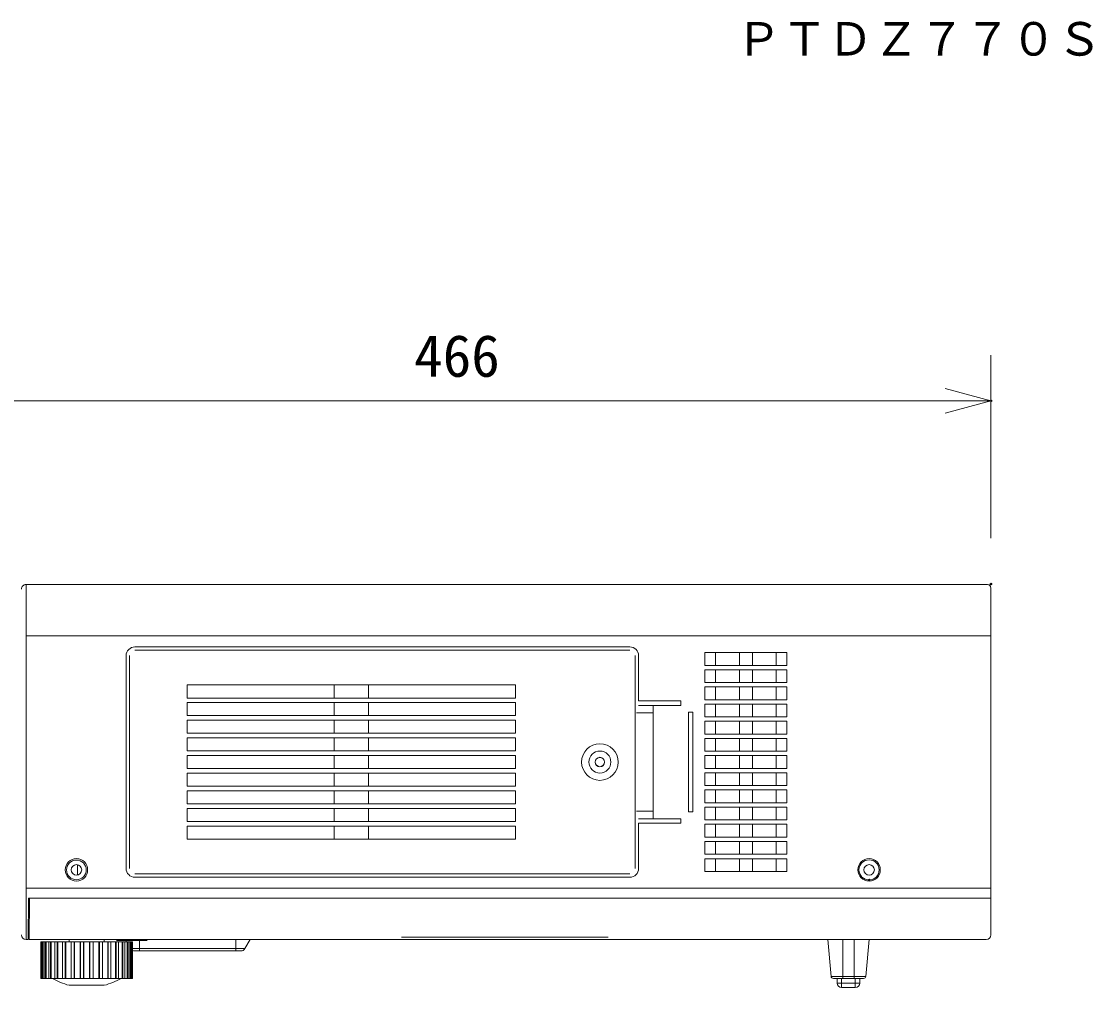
# Model space of a CAD drawing. Units: millimetres, scale not verified. Extents: x -62 to 63, y -56 to 57.
# Drawn here: x 12.96 to 59.71, y 6.29 to 48.48 of the extents above; entities that cross this region are included whole.
import ezdxf
from ezdxf.enums import TextEntityAlignment as Align

# ---------------------------------------------------------------- set-up
doc = ezdxf.new("R2010")
doc.units = ezdxf.units.MM
doc.header["$LTSCALE"] = 0.125
doc.header["$PDMODE"] = 32
doc.header["$PDSIZE"] = 0.0625
for name, color, linetype, lineweight in [('0-0_0', 7, 'Continuous', 9), ('0-4_GAIKEI', 1, 'Continuous', 18), ('0-5_SUNPO', 7, 'Continuous', 9)]:
    doc.layers.add(name, color=color, linetype=linetype, lineweight=lineweight)
doc.layers.add('0-1_DEFPOINTS', color=7, linetype='Continuous')
doc.layers.add('0-6_TOUROKU', color=7, linetype='Continuous')
doc.styles.add('ＭＳ ゴシック', font='')
doc.styles.get('ＭＳ ゴシック').set_extended_font_data('MS Gothic')

# ---------------------------------------------------------------- blocks, each defined once
blk = doc.blocks.new('_OPEN30')
at = {"layer": '0-0_0'}
blk.add_line((0, 0), (-1, 0), dxfattribs=at)
blk.add_lwpolyline([(-1, 0.26795), (0, 0), (-1, -0.26795)], dxfattribs=at)
blk = doc.blocks.new('D4')
at = {"layer": '0-1_DEFPOINTS'}
for p in [(49.2557, 31.5404), (2.6557, 23.5404), (49.2557, 23.5404)]:
    blk.add_point(p, dxfattribs=at)
at = {"layer": '0-5_SUNPO'}
for p, q in [((2.6557, 25.5404), (2.6557, 33.5404)), ((49.2557, 25.5404), (49.2557, 33.5404)), ((4.6557, 31.5404), (47.2557, 31.5404))]:
    blk.add_line(p, q, dxfattribs=at)
at = {"layer": '0-5_SUNPO', "xscale": 2, "yscale": 2, "rotation": 180}
blk.add_blockref('_OPEN30', (2.6557, 31.5404), dxfattribs=at)
at = {"layer": '0-5_SUNPO', "xscale": 2, "yscale": 2}
blk.add_blockref('_OPEN30', (49.2557, 31.5404), dxfattribs=at)
at = {"layer": '0-5_SUNPO', "style": 'ＭＳ ゴシック'}
blk.add_text('466', height=1.833, dxfattribs=at).set_placement((24.0807, 32.0404), align=Align.BOTTOM_LEFT)

msp = doc.modelspace()

# ---------------------------------------------------------------- linework, layer by layer
at = {"layer": '0-4_GAIKEI', "color": 7}
for p, q in [((13.1583, 23.8901), (55.1243, 23.8901)), ((13.2583, 8.3901), (13.1583, 8.3901)), ((13.294, 8.3901), (55.0743, 8.3901)), ((13.8095, 8.2901), (13.8083, 8.2901)), ((13.8083, 8.2901), (13.8083, 6.6901)), ((13.8367, 8.2901), (13.8095, 8.2901)), ((13.8095, 8.2901), (13.8095, 6.6901)), ((13.8387, 8.2901), (13.8367, 8.2901)), ((13.8677, 8.2901), (13.8387, 8.2901)), ((13.8387, 8.2901), (13.8387, 6.6901)), ((13.8965, 8.2901), (13.8677, 8.2901)), ((13.9539, 8.2901), (13.8965, 8.2901)), ((14.0106, 8.2901), (13.9539, 8.2901)), ((14.0398, 8.2901), (14.0106, 8.2901)), ((14.1502, 8.2901), (14.0398, 8.2901)), ((14.2322, 8.2901), (14.1502, 8.2901)), ((14.2604, 8.2901), (14.2322, 8.2901)), ((14.419, 8.29), (14.2604, 8.29)), ((14.5226, 8.2901), (14.419, 8.2901)), ((14.5486, 8.2901), (14.5226, 8.2901)), ((14.7485, 8.2901), (14.5486, 8.2901)), ((14.8693, 8.2901), (14.7485, 8.2901)), ((14.8919, 8.2901), (14.8693, 8.2901)), ((15.1228, 8.2901), (14.8919, 8.2901)), ((15.0402, 8.3901), (15.0402, 8.2901)), ((15.1245, 8.2901), (15.1228, 8.2901)), ((15.2569, 8.2901), (15.1243, 8.2901)), ((15.2753, 8.2901), (15.2569, 8.2901)), ((15.5225, 8.2901), (15.2753, 8.2901)), ((15.53, 8.2901), (15.5225, 8.2901)), ((15.6687, 8.2901), (15.53, 8.2901)), ((15.6819, 8.2901), (15.6687, 8.2901)), ((15.9346, 8.2901), (15.6819, 8.2901)), ((15.9479, 8.2901), (15.9346, 8.2901)), ((16.0865, 8.2901), (15.9479, 8.2901)), ((16.0941, 8.2901), (16.0865, 8.2901)), ((16.3413, 8.2901), (16.0941, 8.2901)), ((16.3596, 8.2901), (16.3413, 8.2901)), ((16.4922, 8.2901), (16.3596, 8.2901)), ((16.4938, 8.2901), (16.4921, 8.2901)), ((16.7246, 8.2901), (16.4938, 8.2901)), ((16.5764, 8.2901), (16.5764, 8.3901)), ((16.7473, 8.2901), (16.7246, 8.2901)), ((16.868, 8.2901), (16.7473, 8.2901)), ((17.0679, 8.2901), (16.868, 8.2901)), ((17.0939, 8.2901), (17.0679, 8.2901)), ((17.1975, 8.2901), (17.0939, 8.2901)), ((17.3562, 8.29), (17.1975, 8.29)), ((17.3844, 8.2901), (17.3562, 8.2901)), ((17.4663, 8.2901), (17.3844, 8.2901)), ((17.5768, 8.2901), (17.4663, 8.2901)), ((17.6059, 8.2901), (17.5768, 8.2901)), ((17.6626, 8.2901), (17.6059, 8.2901)), ((17.7201, 8.2901), (17.6626, 8.2901)), ((17.7489, 8.2901), (17.7201, 8.2901)), ((17.7779, 8.2901), (17.7489, 8.2901)), ((17.7798, 8.2901), (17.7779, 8.2901)), ((17.8071, 8.2901), (17.7799, 8.2901)), ((17.8083, 8.2901), (17.8071, 8.2901)), ((17.8083, 6.6901), (17.8083, 8.2901)), ((48.3003, 6.7813), (48.1595, 8.39)), ((49.8163, 6.7813), (49.957, 8.39)), ((13.8083, 6.6901), (13.8095, 6.6901)), ((13.8095, 6.6901), (13.8367, 6.6901)), ((13.8367, 6.6901), (13.8387, 6.6901)), ((13.8387, 6.6901), (13.8677, 6.6901)), ((13.8677, 6.6901), (13.8965, 6.6901)), ((13.8965, 6.6901), (13.9539, 6.6901)), ((13.9539, 6.6901), (14.0106, 6.6901)), ((14.0106, 6.6901), (14.0398, 6.6901)), ((14.0398, 6.6901), (14.1503, 6.6901)), ((14.1502, 6.6901), (14.2322, 6.6901)), ((14.2322, 6.6901), (14.2604, 6.6901)), ((14.2604, 6.6901), (14.419, 6.6901)), ((14.419, 6.6901), (14.5226, 6.6901)), ((14.5226, 6.6901), (14.5486, 6.6901)), ((14.5486, 6.6901), (14.7485, 6.6901)), ((14.7485, 6.6901), (14.8693, 6.6901)), ((14.8693, 6.6901), (14.8919, 6.6901)), ((14.8919, 6.6901), (15.1228, 6.6901)), ((15.1243, 6.6901), (15.2569, 6.6901)), ((15.2569, 6.6901), (15.2753, 6.6901)), ((15.2753, 6.6901), (15.5225, 6.6901)), ((15.5225, 6.6901), (15.53, 6.6901)), ((15.53, 6.6901), (15.6687, 6.6901)), ((15.6687, 6.6901), (15.6819, 6.6901)), ((15.6819, 6.6901), (15.9346, 6.6901)), ((15.9346, 6.6901), (15.9479, 6.6901)), ((15.9479, 6.6901), (16.0865, 6.6901)), ((16.0865, 6.6901), (16.0941, 6.6901)), ((16.0941, 6.6901), (16.3413, 6.6901)), ((16.3413, 6.6901), (16.3596, 6.6901)), ((16.3596, 6.6901), (16.4922, 6.6901)), ((16.4921, 6.6901), (16.4938, 6.6901)), ((16.4938, 6.6901), (16.7246, 6.6901)), ((16.7246, 6.6901), (16.7473, 6.6901)), ((16.7473, 6.6901), (16.868, 6.6901)), ((16.868, 6.6901), (17.0679, 6.6901)), ((17.0679, 6.6901), (17.0939, 6.6901)), ((17.0939, 6.6901), (17.1975, 6.6901)), ((17.1975, 6.6901), (17.3562, 6.6901)), ((17.3562, 6.6901), (17.3844, 6.6901)), ((17.3844, 6.6901), (17.4663, 6.6901)), ((17.4663, 6.6901), (17.5768, 6.6901)), ((17.5768, 6.6901), (17.6059, 6.6901)), ((17.6059, 6.6901), (17.6626, 6.6901)), ((17.6626, 6.6901), (17.7201, 6.6901)), ((17.7201, 6.6901), (17.7489, 6.6901)), ((17.7489, 6.6901), (17.7779, 6.6901)), ((17.7779, 6.6901), (17.7798, 6.6901)), ((17.7799, 6.6901), (17.8071, 6.6901)), ((17.8071, 6.6901), (17.8083, 6.6901)), ((48.5583, 6.4901), (48.5583, 6.6901)), ((49.5583, 6.6901), (49.5583, 6.4901)), ((15.8083, 6.3901), (15.0402, 6.3901)), ((16.5764, 6.3901), (15.8083, 6.3901)), ((49.3583, 6.2901), (48.7583, 6.2901))]:
    msp.add_line(p, q, dxfattribs=at)
at = {"layer": '0-4_GAIKEI'}
for p, q in [((13.1583, 23.8901), (13.1583, 8.3901)), ((13.1583, 21.65), (55.2743, 21.65)), ((17.9083, 21.1688), (39.5183, 21.1688)), ((17.5295, 11.4901), (17.5295, 20.7901)), ((17.6714, 20.7901), (17.6714, 11.4901)), ((39.5083, 21.0269), (17.9083, 21.0269)), ((39.7451, 11.4901), (39.7451, 20.7901)), ((39.897, 20.7901), (39.897, 18.8157)), ((42.7952, 20.3598), (42.7952, 20.9197)), ((42.7952, 20.9197), (46.3665, 20.9197)), ((43.2616, 20.9181), (43.2616, 20.3582)), ((44.2969, 20.3598), (44.2969, 20.9197)), ((44.8648, 20.9197), (44.8648, 20.3598)), ((45.9001, 20.9181), (45.9001, 20.3582)), ((46.3665, 20.9197), (46.3665, 20.3598)), ((46.3665, 20.3598), (42.7952, 20.3598)), ((42.7952, 19.6098), (42.7952, 20.1697)), ((42.7952, 20.1697), (46.3665, 20.1697)), ((43.2616, 20.1681), (43.2616, 19.6082)), ((44.2969, 19.6098), (44.2969, 20.1697)), ((44.8648, 20.1697), (44.8648, 19.6098)), ((45.9001, 20.1681), (45.9001, 19.6082)), ((46.3665, 20.1697), (46.3665, 19.6098)), ((20.1971, 18.9359), (20.1971, 19.5042)), ((20.1971, 19.5042), (34.5194, 19.5042)), ((26.6115, 18.9359), (26.6115, 19.5042)), ((28.1086, 18.9359), (28.1086, 19.5042)), ((34.5194, 19.5042), (34.5194, 18.9359)), ((46.3665, 19.6098), (42.7952, 19.6098)), ((42.7952, 18.8598), (42.7952, 19.4197)), ((42.7952, 19.4197), (46.3665, 19.4197)), ((43.2616, 19.4181), (43.2616, 18.8582)), ((44.2969, 18.8598), (44.2969, 19.4197)), ((44.8648, 19.4197), (44.8648, 18.8598)), ((45.9001, 19.4181), (45.9001, 18.8582)), ((46.3665, 19.4197), (46.3665, 18.8598)), ((34.5194, 18.9359), (20.1971, 18.9359)), ((20.1971, 18.1659), (20.1971, 18.7342)), ((20.1971, 18.7342), (34.5194, 18.7342)), ((26.6115, 18.1659), (26.6115, 18.7342)), ((28.1086, 18.1659), (28.1086, 18.7342)), ((34.5194, 18.7342), (34.5194, 18.1659)), ((39.897, 18.8157), (41.7459, 18.8157)), ((46.3665, 18.8598), (42.7952, 18.8598)), ((40.5388, 18.2875), (40.5388, 18.5873)), ((42.0758, 18.3203), (42.2679, 18.3203)), ((42.0758, 13.9599), (42.0758, 18.3202)), ((42.2679, 18.3202), (42.2679, 13.9599)), ((42.7952, 18.1098), (42.7952, 18.6697)), ((42.7952, 18.6697), (46.3665, 18.6697)), ((43.2616, 18.6681), (43.2616, 18.1082)), ((44.2969, 18.1098), (44.2969, 18.6697)), ((44.8648, 18.6697), (44.8648, 18.1098)), ((45.9001, 18.6681), (45.9001, 18.1082)), ((46.3665, 18.6697), (46.3665, 18.1098)), ((34.5194, 18.1659), (20.1971, 18.1659)), ((20.1971, 17.3959), (20.1971, 17.9642)), ((20.1971, 17.9642), (34.5194, 17.9642)), ((26.6115, 17.3959), (26.6115, 17.9642)), ((28.1086, 17.3959), (28.1086, 17.9642)), ((34.5194, 17.9642), (34.5194, 17.3959)), ((46.3665, 18.1098), (42.7952, 18.1098)), ((42.7952, 17.3598), (42.7952, 17.9197)), ((42.7952, 17.9197), (46.3665, 17.9197)), ((43.2616, 17.9181), (43.2616, 17.3582)), ((44.2969, 17.3598), (44.2969, 17.9197)), ((44.8648, 17.9197), (44.8648, 17.3598)), ((45.9001, 17.9181), (45.9001, 17.3582)), ((46.3665, 17.9197), (46.3665, 17.3598)), ((34.5194, 17.3959), (20.1971, 17.3959)), ((46.3665, 17.3598), (42.7952, 17.3598)), ((20.1971, 16.6259), (20.1971, 17.1942)), ((20.1971, 17.1942), (34.5194, 17.1942)), ((26.6115, 16.6259), (26.6115, 17.1942)), ((28.1086, 16.6259), (28.1086, 17.1942)), ((34.5194, 17.1942), (34.5194, 16.6259)), ((42.7952, 16.6098), (42.7952, 17.1697)), ((42.7952, 17.1697), (46.3665, 17.1697)), ((43.2616, 17.1681), (43.2616, 16.6082)), ((44.2969, 16.6098), (44.2969, 17.1697)), ((44.8648, 17.1697), (44.8648, 16.6098)), ((45.9001, 17.1681), (45.9001, 16.6082)), ((46.3665, 17.1697), (46.3665, 16.6098)), ((34.5194, 16.6259), (20.1971, 16.6259)), ((20.1971, 15.8559), (20.1971, 16.4242)), ((20.1971, 16.4242), (34.5194, 16.4242)), ((26.6115, 15.8559), (26.6115, 16.4242)), ((28.1086, 15.8559), (28.1086, 16.4242)), ((34.5194, 16.4242), (34.5194, 15.8559)), ((46.3665, 16.6098), (42.7952, 16.6098)), ((42.7952, 15.8598), (42.7952, 16.4197)), ((42.7952, 16.4197), (46.3665, 16.4197)), ((43.2616, 16.4181), (43.2616, 15.8582)), ((44.2969, 15.8598), (44.2969, 16.4197)), ((44.8648, 16.4197), (44.8648, 15.8598)), ((45.9001, 16.4181), (45.9001, 15.8582)), ((46.3665, 16.4197), (46.3665, 15.8598)), ((34.5194, 15.8559), (20.1971, 15.8559)), ((20.1971, 15.0859), (20.1971, 15.6542)), ((20.1971, 15.6542), (34.5194, 15.6542)), ((26.6115, 15.0859), (26.6115, 15.6542)), ((28.1086, 15.0859), (28.1086, 15.6542)), ((34.5194, 15.6542), (34.5194, 15.0859)), ((46.3665, 15.8598), (42.7952, 15.8598)), ((42.7952, 15.1098), (42.7952, 15.6697)), ((42.7952, 15.6697), (46.3665, 15.6697)), ((43.2616, 15.6681), (43.2616, 15.1082)), ((44.2969, 15.1098), (44.2969, 15.6697)), ((44.8648, 15.6697), (44.8648, 15.1098)), ((45.9001, 15.6681), (45.9001, 15.1082)), ((46.3665, 15.6697), (46.3665, 15.1098)), ((34.5194, 15.0859), (20.1971, 15.0859)), ((46.3665, 15.1098), (42.7952, 15.1098)), ((20.1971, 14.3159), (20.1971, 14.8842)), ((20.1971, 14.8842), (34.5194, 14.8842)), ((26.6115, 14.3159), (26.6115, 14.8842)), ((28.1086, 14.3159), (28.1086, 14.8842)), ((34.5194, 14.8842), (34.5194, 14.3159)), ((42.7952, 14.3598), (42.7952, 14.9197)), ((42.7952, 14.9197), (46.3665, 14.9197)), ((43.2616, 14.9181), (43.2616, 14.3582)), ((44.2969, 14.3598), (44.2969, 14.9197)), ((44.8648, 14.9197), (44.8648, 14.3598)), ((45.9001, 14.9181), (45.9001, 14.3582)), ((46.3665, 14.9197), (46.3665, 14.3598)), ((34.5194, 14.3159), (20.1971, 14.3159)), ((20.1971, 13.5459), (20.1971, 14.1142)), ((20.1971, 14.1142), (34.5194, 14.1142)), ((26.6115, 13.5459), (26.6115, 14.1142)), ((28.1086, 13.5459), (28.1086, 14.1142)), ((34.5194, 14.1142), (34.5194, 13.5459)), ((46.3665, 14.3598), (42.7952, 14.3598)), ((42.7952, 13.6098), (42.7952, 14.1697)), ((42.7952, 14.1697), (46.3665, 14.1697)), ((43.2616, 14.1681), (43.2616, 13.6082)), ((44.2969, 13.6098), (44.2969, 14.1697)), ((44.8648, 14.1697), (44.8648, 13.6098)), ((45.9001, 14.1681), (45.9001, 13.6082)), ((46.3665, 14.1697), (46.3665, 13.6098)), ((40.5388, 13.9926), (39.8083, 13.9926)), ((41.7459, 13.6643), (39.892, 13.6643)), ((40.5388, 13.6928), (40.5388, 13.9926)), ((41.7459, 13.6643), (41.7459, 13.4644)), ((42.0758, 13.9599), (42.2679, 13.9599)), ((46.3665, 13.6098), (42.7952, 13.6098)), ((34.5194, 13.5459), (20.1971, 13.5459)), ((20.1971, 12.7759), (20.1971, 13.3442)), ((20.1971, 13.3442), (34.5194, 13.3442)), ((26.6115, 12.7759), (26.6115, 13.3442)), ((28.1086, 12.7759), (28.1086, 13.3442)), ((34.5194, 13.3442), (34.5194, 12.7759)), ((39.897, 13.4644), (39.897, 11.4901)), ((41.7459, 13.4644), (39.897, 13.4644)), ((42.7952, 12.8598), (42.7952, 13.4197)), ((42.7952, 13.4197), (46.3665, 13.4197)), ((43.2616, 13.4181), (43.2616, 12.8582)), ((44.2969, 12.8598), (44.2969, 13.4197)), ((44.8648, 13.4197), (44.8648, 12.8598)), ((45.9001, 13.4181), (45.9001, 12.8582)), ((34.5194, 12.7759), (20.1971, 12.7759)), ((43.2616, 12.6681), (43.2616, 12.1082)), ((44.2969, 12.1098), (44.2969, 12.6697)), ((44.8648, 12.6697), (44.8648, 12.1098)), ((45.9001, 12.6681), (45.9001, 12.1082)), ((43.2616, 11.9181), (43.2616, 11.3582)), ((44.2969, 11.3598), (44.2969, 11.9197)), ((44.8648, 11.9197), (44.8648, 11.3598)), ((45.9001, 11.9181), (45.9001, 11.3582)), ((15.4083, 11.6477), (15.4083, 11.2056)), ((17.9083, 11.2532), (39.5083, 11.2532)), ((39.5183, 11.1113), (17.9083, 11.1113)), ((13.1583, 10.6301), (55.2743, 10.6301)), ((13.2583, 8.3901), (13.274, 10.1901)), ((13.274, 10.1901), (55.2743, 10.1901)), ((13.3097, 10.19), (13.294, 8.3901)), ((29.5531, 8.4969), (38.5634, 8.4969)), ((13.8367, 8.2901), (13.8367, 6.6901)), ((13.8677, 8.2901), (13.8677, 6.6901)), ((13.8965, 8.2901), (13.8965, 6.6901)), ((13.9539, 8.2901), (13.9539, 6.6901)), ((14.0106, 8.2901), (14.0106, 6.6901)), ((14.0398, 8.2901), (14.0398, 6.6901)), ((14.1502, 8.2901), (14.1502, 6.6901)), ((14.2322, 8.2901), (14.2322, 6.6901)), ((14.2604, 8.2901), (14.2604, 6.6901)), ((14.419, 8.2901), (14.419, 6.6901)), ((14.5226, 8.2901), (14.5226, 6.6901)), ((14.5486, 8.2901), (14.5486, 6.6901)), ((14.7485, 8.2901), (14.7485, 6.6901)), ((14.8693, 8.2901), (14.8693, 6.6901)), ((14.8919, 8.2901), (14.8919, 6.6901)), ((15.1243, 8.2901), (15.1243, 6.6901)), ((15.2569, 8.2901), (15.2569, 6.6901)), ((15.2753, 8.2901), (15.2753, 6.6901)), ((15.5225, 8.2901), (15.5225, 6.6901)), ((15.53, 8.2901), (15.53, 6.6901)), ((15.6687, 8.2901), (15.6687, 6.6901)), ((15.6819, 8.2901), (15.6819, 6.6901)), ((15.9346, 8.2901), (15.9346, 6.6901)), ((15.9479, 8.2901), (15.9479, 6.6901)), ((16.0865, 8.2901), (16.0865, 6.6901)), ((16.0941, 8.2901), (16.0941, 6.6901)), ((16.3413, 8.2901), (16.3413, 6.6901)), ((16.3596, 8.2901), (16.3596, 6.6901)), ((16.4922, 8.2901), (16.4922, 6.6901)), ((16.4938, 8.2901), (16.4938, 6.6901)), ((16.7246, 8.2901), (16.7246, 6.6901)), ((16.7473, 8.2901), (16.7473, 6.6901)), ((16.868, 8.2901), (16.868, 6.6901)), ((17.0679, 8.2901), (17.0679, 6.6901)), ((17.0754, 8.3901), (17.0754, 8.37)), ((17.0939, 8.2901), (17.0939, 6.6901)), ((18.4454, 8.3401), (17.1054, 8.3401)), ((17.1975, 8.2901), (17.1975, 6.6901)), ((17.3562, 8.2901), (17.3562, 6.6901)), ((17.3844, 8.2901), (17.3844, 6.6901)), ((17.4663, 8.2901), (17.4663, 6.6901)), ((17.5465, 8.2901), (17.5176, 8.3401)), ((17.5768, 8.2901), (17.5768, 6.6901)), ((17.6059, 8.2901), (17.6059, 6.6901)), ((17.6626, 8.2901), (17.6626, 6.6901)), ((17.7201, 8.2901), (17.7201, 6.6901)), ((17.7489, 8.2901), (17.7489, 6.6901)), ((17.7779, 8.2901), (17.7779, 6.6901)), ((17.7799, 8.2901), (17.7799, 6.6901)), ((17.8083, 7.9901), (18.1183, 7.9901)), ((18.1183, 7.9901), (18.1183, 8.3401)), ((18.1183, 7.9901), (18.1183, 7.8901)), ((18.4754, 8.37), (18.4754, 8.3901)), ((22.3183, 7.9901), (22.3183, 8.3901)), ((22.3183, 7.9901), (22.3183, 7.8901)), ((22.7169, 7.9901), (22.9478, 8.3901)), ((49.3083, 6.7813), (49.3083, 8.3901)), ((48.5583, 6.4901), (48.7583, 6.4901)), ((48.7583, 6.4901), (48.7583, 6.2901)), ((49.3583, 6.4901), (49.5583, 6.4901)), ((49.3583, 6.2901), (49.3583, 6.4901))]:
    msp.add_line(p, q, dxfattribs=at)
at = {"layer": '0-4_GAIKEI', "color": 7}
for points in [[(55.2743, 23.7401), (55.2743, 21.65), (55.2743, 8.5901)], [(49.7166, 6.6901), (49.3083, 6.6901), (48.8083, 6.6901), (48.3999, 6.6901)]]:
    msp.add_lwpolyline(points, dxfattribs=at)
at = {"layer": '0-4_GAIKEI'}
for points in [[(39.892, 18.6158), (41.7459, 18.6158), (41.7459, 18.8157)], [(39.8083, 18.2875), (40.5388, 18.2875), (40.5388, 13.9926)], [(46.3665, 13.4197), (46.3665, 12.8598), (42.7952, 12.8598)], [(18.1183, 7.9901), (22.3183, 7.9901), (22.7169, 7.9901)], [(48.3003, 6.7813), (48.8083, 6.7813), (48.8083, 8.3901)], [(22.5437, 7.8901), (22.3183, 7.8901), (18.1183, 7.8901), (17.8929, 7.8901)], [(48.7583, 6.6901), (48.7583, 6.4901), (49.3583, 6.4901), (49.3583, 6.6901)], [(48.8083, 6.6901), (48.8083, 6.7813), (49.3083, 6.7813)], [(49.3083, 6.6901), (49.3083, 6.7813), (49.8162, 6.7813)]]:
    msp.add_lwpolyline(points, dxfattribs=at)
for points in [[(42.7952, 12.1098), (42.7952, 12.6697), (46.3665, 12.6697), (46.3665, 12.1098)], [(42.7952, 11.3598), (42.7952, 11.9197), (46.3665, 11.9197), (46.3665, 11.3598)]]:
    msp.add_lwpolyline(points, close=True, dxfattribs=at)
for centre, radius in [((38.2083, 16.1401), 0.8), ((38.2083, 16.1401), 0.4799), ((38.2083, 16.1401), 0.2055), ((38.2083, 16.1401), 0.2029), ((15.3583, 11.4301), 0.4905), ((15.3583, 11.4301), 0.43), ((49.9583, 11.4301), 0.4905), ((49.9583, 11.4301), 0.4406), ((15.3583, 11.4301), 0.23), ((49.9583, 11.4301), 0.23)]:
    msp.add_circle(centre, radius, dxfattribs=at)
at = {"layer": '0-4_GAIKEI', "color": 7}
for centre, radius, start, end in [((13.1583, 23.6901), 0.2, 89.99996, 180), ((55.1243, 23.7401), 0.15, 359.99998, 89.99996), ((13.1583, 8.5901), 0.2, 180, 269.99998), ((55.0743, 8.5901), 0.2, 270, 359.99998), ((15.8083, 9.2901), 3, 240.07354, 255.16487), ((15.8083, 9.2901), 3, 284.83513, 299.92646), ((48.3999, 6.7901), 0.1, 184.99997, 269.99998), ((49.7166, 6.7901), 0.1, 270, 354.99996), ((48.7583, 6.4901), 0.2, 180, 269.99998), ((49.3583, 6.4901), 0.2, 270, 359.99998)]:
    msp.add_arc(centre, radius, start, end, dxfattribs=at)
at = {"layer": '0-4_GAIKEI'}
for centre, radius, start, end in [((17.9083, 20.7901), 0.3788, 89.99996, 180), ((39.5183, 20.7901), 0.3788, 359.99998, 89.99996), ((17.9083, 11.4901), 0.3788, 180, 269.99998), ((39.5183, 11.4901), 0.3788, 270, 359.99998), ((22.5437, 8.0901), 0.2, 270, 329.99999), ((17.8929, 8.0901), 0.2, 244.4977, 269.99998)]:
    msp.add_arc(centre, radius, start, end, dxfattribs=at)
msp.add_point((49.9583, 10.9894), dxfattribs=at)

# ---------------------------------------------------------------- block references
at = {"layer": '0-5_SUNPO'}
msp.add_blockref('D4', (6.0187, 0.3735), dxfattribs=at)

# ---------------------------------------------------------------- texts
at = {"layer": '0-6_TOUROKU', "style": 'ＭＳ ゴシック'}
msp.add_text('ＰＴＤＺ７７０Ｓ', height=1.466, dxfattribs=at).set_placement((44.1371, 46.5496), align=Align.BOTTOM_LEFT)

doc.saveas('drawing.dxf')
